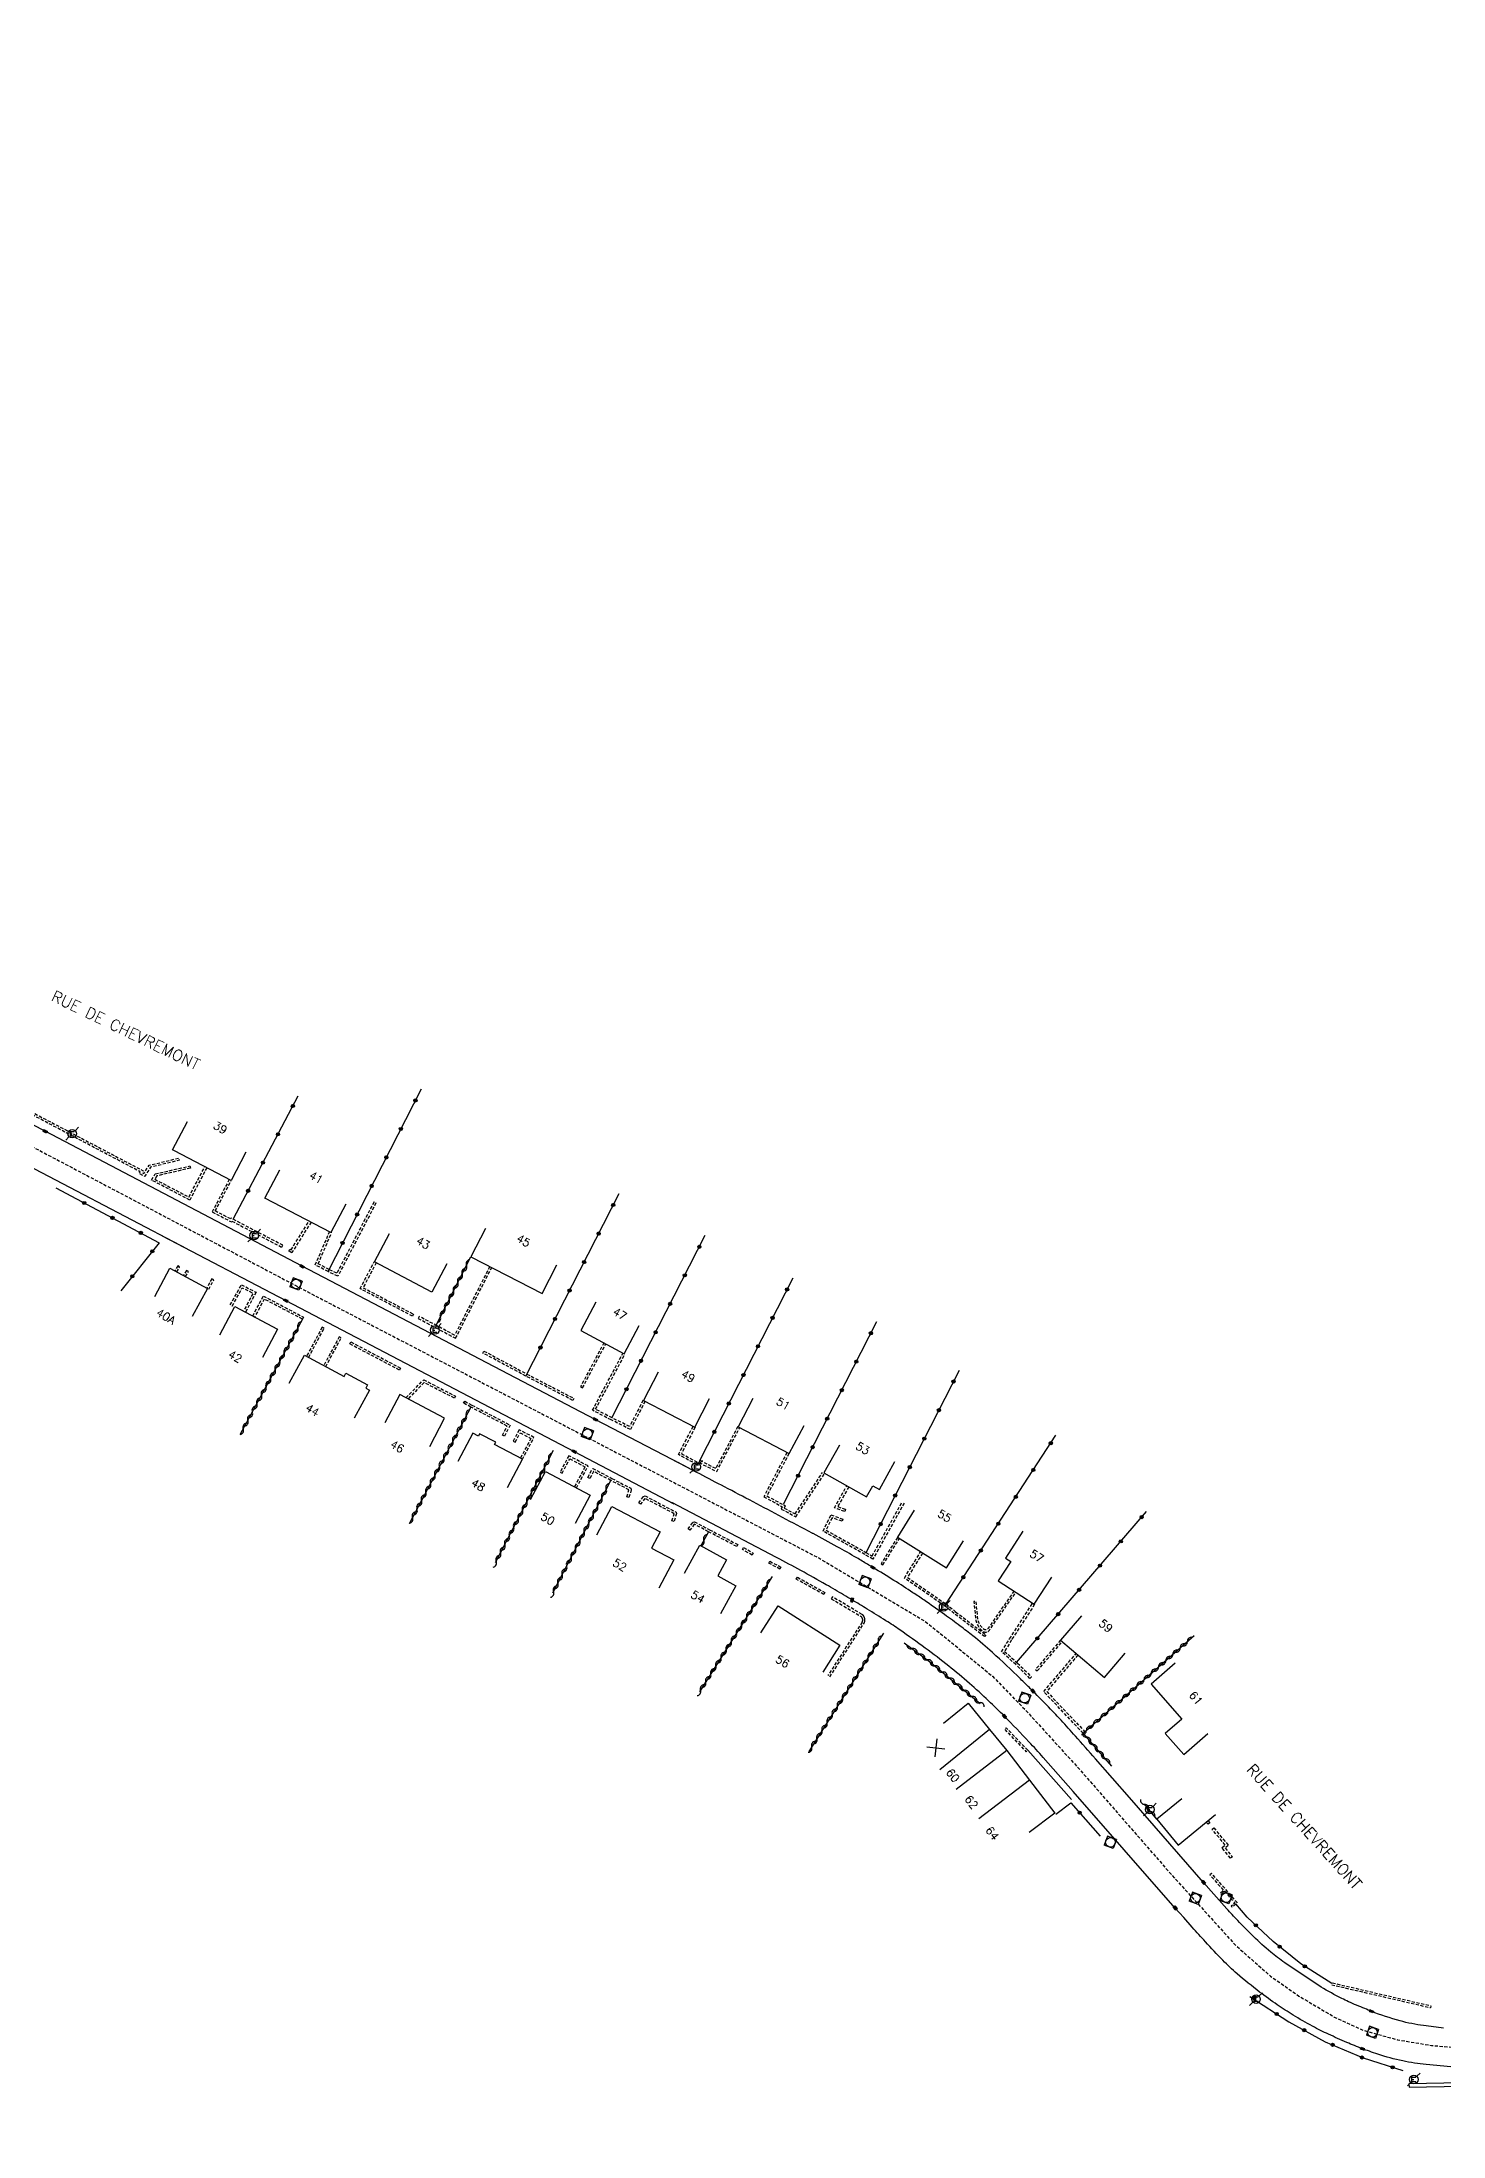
# Model space of a CAD drawing. Header units: millimetres. Extents: x 143000 to 144000, y 139000 to 140000.
# Drawn here: x 143559.8 to 143778.7, y 139391.1 to 139718.3 of the extents above; entities that cross this region are included whole.
import ezdxf
from ezdxf.enums import TextEntityAlignment as Align

# ---------------------------------------------------------------- set-up
doc = ezdxf.new("R2010")
doc.units = ezdxf.units.MM
doc.linetypes.add('DASHED', pattern=[0.75, 0.5, -0.25])
doc.layers.get('0').update_dxf_attribs({"linetype": 'CONTINUOUS'})
for name, color, linetype in [('W0001', 6, 'DASHED'), ('W0008', 7, 'CONTINUOUS'), ('W0100', 7, 'CONTINUOUS'), ('W0112', 1, 'DASHED'), ('W0120', 7, 'CONTINUOUS'), ('W0310', 3, 'CONTINUOUS'), ('W0322', 7, 'CONTINUOUS'), ('W0330', 7, 'CONTINUOUS'), ('W0400', 7, 'CONTINUOUS'), ('W0420', 7, 'CONTINUOUS'), ('W0471', 7, 'CONTINUOUS'), ('W0989', 7, 'CONTINUOUS'), ('W0991', 7, 'CONTINUOUS'), ('W1102', 7, 'CONTINUOUS')]:
    doc.layers.add(name, color=color, linetype=linetype)
doc.styles.get("Standard").update_dxf_attribs({"font": 'romans.shx', "width": 0.85})

# ---------------------------------------------------------------- blocks, each defined once
blk = doc.blocks.new('T400')
for p, q in [((-0.15, 0.3), (0.15, 0.3)), ((-0.15, -0.25), (-0.15, 0.3)), ((-0.15, 0.15), (0.15, 0.15)), ((-0.15, 0), (0.15, 0)), ((0.15, 0.3), (0.15, -0.25)), ((-0.15, -0.15), (0.15, -0.15)), ((-0.15, -0.25), (-0.15, -0.3)), ((-0.15, -0.3), (0.15, -0.3)), ((0.15, -0.3), (0.15, -0.25))]:
    blk.add_line(p, q)
blk = doc.blocks.new('T420')
for p, q in [((0.75, 0.75), (-0.75, 0.75)), ((-0.75, 0.75), (-0.75, -0.75)), ((0.75, 0.75), (0.75, -0.75)), ((0.75, -0.75), (-0.75, -0.75))]:
    blk.add_line(p, q)
blk.add_ellipse((0, 0), major_axis=(-0.53, 0.53), ratio=1, start_param=3.926991, end_param=10.210176)
blk = doc.blocks.new('T471')
for p, q in [((-0.333334, 0.333334), (-0.333334, -0.333334)), ((-0.333334, 0.333334), (0.333334, 0.333334)), ((-0.333334, 0), (0, 0)), ((0.500001, 0.500001), (1.000002, 1.000002)), ((-0.500001, -0.500001), (-1.000002, -1.000002)), ((-0.333334, -0.333334), (0.333334, -0.333334))]:
    blk.add_line(p, q)
blk.add_ellipse((0, 0), major_axis=(0.471405, 0.471405), ratio=1, start_param=5.4977871438, end_param=11.780972451)
blk = doc.blocks.new('t330o')
at = {"color": 0, "linetype": 'Continuous'}
for p, q in [((0.25, -0.25), (-0.25, 0.25)), ((-0.25, -0.25), (0.25, 0.25)), ((-0.25, 0.25), (-0.25, -0.25)), ((0.25, 0.25), (-0.25, 0.25)), ((0.25, -0.25), (0.25, 0.25)), ((-0.25, -0.25), (0.25, -0.25)), ((-0.25, -0.25), (-0.25, -0.25))]:
    blk.add_line(p, q, dxfattribs=at)
blk = doc.blocks.new('t322o')
at = {"color": 0, "linetype": 'Continuous'}
for radius in [0.25, 0.15]:
    blk.add_circle((0, 0), radius, dxfattribs=at)
blk = doc.blocks.new('t310o')
at = {"color": 0, "linetype": 'Continuous'}
for centre, start, end in [((-0.5, 0.38), 216.8699, 323.1304), ((0.5, -0.37), 36.8699, 143.1303)]:
    blk.add_arc(centre, 0.625, start, end, dxfattribs=at)
blk = doc.blocks.new('t991o')
at = {"color": 0, "linetype": 'Continuous'}
for p, q in [((-1, 1), (1, -1)), ((-1, -1), (1, 1))]:
    blk.add_line(p, q, dxfattribs=at)

msp = doc.modelspace()

# ---------------------------------------------------------------- linework, layer by layer
at = {"layer": 'W0001', "flags": 128}
msp.add_lwpolyline([(143374.15, 139695.83), (143384.98, 139689.28), (143416.75, 139668.21), (143438.05, 139654.18), (143441.4, 139651.42), (143444.89, 139648.22), (143451.36, 139640.89), (143472.22, 139618.5), (143496.8, 139592.63), (143504.65, 139584.35), (143510.9, 139577.96), (143516.86, 139572.22), (143521.37, 139568.44), (143525.66, 139565.02), (143532.49, 139559.86), (143540.27, 139555.21), (143547.47, 139551.07), (143558.59, 139545.47), (143602.58, 139522.29), (143681.17, 139481.38), (143697.75, 139471.5), (143702.98, 139467.28), (143708.29, 139462.92), (143713.67, 139457.4), (143721.88, 139448.39), (143736.21, 139431.97), (143746.24, 139420.92), (143751.76, 139416.05), (143756.2, 139412.93), (143761.72, 139409.66), (143766.38, 139407.55), (143771.61, 139406.1), (143776.92, 139405.23), (143786.52, 139404.36), (143800.62, 139403.12), (143813.93, 139401.3), (143825.33, 139395.74)], dxfattribs=at)
at = {"layer": 'W0008', "flags": 128}
msp.add_lwpolyline([(143802.51, 139956.29, 0.000002), (143824.96, 139979.62, 0.000766)], format="xyb", dxfattribs=at)
at = {"layer": 'W0008'}
for points in [[(143660.94, 139495.34), (143646.23, 139503.03), (143628.22, 139512.42), (143600.42, 139526.95), (143560.26, 139548.05), (143554.6, 139550.96), (143551.02, 139552.81, -0.005963), (143549.78, 139553.48, -0.001484), (143544.83, 139556.22, -0.00336), (143541.66, 139558.01, -0.003463), (143538.61, 139559.79, -0.009841), (143535.97, 139561.42, -0.007818), (143532.73, 139563.6, -0.006275), (143530.51, 139565.18, -0.005871), (143528.18, 139566.93, -0.007396), (143526.75, 139568.06, -0.001673), (143520.51, 139573.18, -0.008443), (143520.1, 139573.53, -0.002135), (143518.53, 139574.94)], [(143778.8, 139407.94, -0.00409), (143775.68, 139408.32, -0.03389), (143771.99, 139409.06, -0.026968), (143767.51, 139410.55, -0.006177), (143766.48, 139410.97, -0.002502), (143763.95, 139412.05, -0.016599), (143762.89, 139412.56, -0.011444), (143759.65, 139414.32), (143753.97, 139418.15, -0.026485), (143751.79, 139419.8, -0.019766), (143749.09, 139422.26, -0.007041), (143746.62, 139424.76, -0.010054), (143744.95, 139426.57), (143741.3, 139430.69), (143729.7, 139443.96), (143724.38, 139450.02, 0.001949), (143721.26, 139453.55, 0.002764), (143719.03, 139456.02, 0.007205), (143717.38, 139457.78, 0.004415), (143714.61, 139460.59, 0.002003), (143714.08, 139461.12, 0.000766), (143712.69, 139462.48, 0.009887), (143708.29, 139466.62, 0.0149), (143705.24, 139469.21, 0.007397), (143703.26, 139470.75, 0.006152), (143700.83, 139472.53, 0.00346), (143697.57, 139474.82, 0.006748), (143695.88, 139475.96, 0.004744), (143692.91, 139477.87, 0.004311), (143689.61, 139479.9, 0.001184), (143687.96, 139480.89, 0.002232), (143687.09, 139481.41, 0.005722), (143684.06, 139483.13, 0.004656), (143680.29, 139485.18, 0.000671), (143680.11, 139485.28, 0.000014), (143670.89, 139490.15, 0.000823), (143666.44, 139492.48, 0.000472), (143658.69, 139496.53)], [(143782.1, 139401.69), (143776.08, 139402.24, -0.029931), (143772.41, 139402.8, -0.027517), (143768.52, 139403.86, -0.004701), (143767.2, 139404.31, -0.005796), (143766.13, 139404.7, -0.009781), (143763.66, 139405.7, -0.008367), (143760.81, 139406.97, -0.015425), (143758.32, 139408.22, -0.012246), (143755.28, 139409.97, -0.014213), (143752.81, 139411.57, -0.012245), (143750.05, 139413.57, -0.015102), (143746.53, 139416.43, -0.022512), (143744.32, 139418.52, -0.004822), (143741.57, 139421.42, -0.006293), (143739.52, 139423.69), (143738.19, 139425.19), (143736.87, 139426.69), (143720.93, 139444.89), (143716.25, 139450.2, 0.008202), (143714, 139452.66, 0.004947), (143710.17, 139456.65, 0.010166), (143707.69, 139459.07, 0.008716), (143704.7, 139461.79, 0.011188), (143701.46, 139464.49, 0.010188), (143697.79, 139467.31, 0.006298), (143693.85, 139470.13, 0.011607), (143691.66, 139471.58, 0.002936), (143688.73, 139473.4, 0.00365), (143686.36, 139474.83, 0.001362), (143683.72, 139476.39, 0.002558), (143682.31, 139477.21, 0.004615), (143678.38, 139479.41, 0.00482), (143674.58, 139481.45), (143658.2, 139490.03)]]:
    msp.add_lwpolyline(points, format="xyb", dxfattribs=at)
msp.add_lwpolyline([(143582.5, 139529.65), (143553.28, 139544.94)], dxfattribs=at)
at = {"layer": 'W0008', "flags": 128}
for points in [[(143578.54, 139531.69), (143597.89, 139521.6), (143642.96, 139498.01), (143658.53, 139489.85)], [(143713.83, 139451.34), (143720.63, 139443.66)]]:
    msp.add_lwpolyline(points, dxfattribs=at)
at = {"layer": 'W0100'}
for points in [[(143591.65, 139544.79), (143589.33, 139540.37), (143580.49, 139545), (143580.18, 139545.16), (143582.51, 139549.59)], [(143607.24, 139536.66), (143604.93, 139532.23), (143594.61, 139537.62), (143596.92, 139542.05)], [(143623.04, 139527.34), (143620.72, 139522.92), (143611.75, 139527.63), (143614.07, 139532.06)], [(143620.36, 139498.78), (143622.68, 139503.2), (143615.7, 139506.91), (143613.35, 139502.5)], [(143632.52, 139492.37), (143634.84, 139496.8), (143630.5, 139499.09), (143630.69, 139499.46), (143628.17, 139500.79), (143627.97, 139500.42), (143627.12, 139500.89), (143624.78, 139496.45)]]:
    msp.add_lwpolyline(points, dxfattribs=at)
at = {"layer": 'W0100', "flags": 128}
for points in [[(143629.08, 139532.86), (143626.8, 139528.41), (143637.93, 139522.72), (143640.21, 139527.18)], [(143577.39, 139522.26), (143579.76, 139526.66), (143585.62, 139523.5), (143583.25, 139519.1)], [(143587.55, 139516.26), (143589.9, 139520.67), (143596.58, 139517.12), (143594.23, 139512.71)], [(143646.32, 139521.33), (143643.97, 139516.92), (143650.77, 139513.3), (143653.12, 139517.72)], [(143598.41, 139508.68), (143600.79, 139513.07), (143606.99, 139509.73), (143607.28, 139510.26), (143610.66, 139508.42), (143610.38, 139507.9), (143610.93, 139507.61), (143608.55, 139503.21)], [(143656.06, 139510.43), (143653.76, 139505.99), (143661.79, 139501.84), (143664.08, 139506.28)], [(143670.87, 139506.3), (143668.54, 139501.88), (143676.54, 139497.68), (143678.86, 139502.1)], [(143684.38, 139499.03), (143681.95, 139494.66), (143688.64, 139490.94), (143689.62, 139492.67), (143690.64, 139492.1), (143693.07, 139496.47)], [(143636.09, 139490.5), (143638.44, 139494.91), (143645.43, 139491.19), (143643.09, 139486.78)], [(143646.49, 139485.01), (143648.81, 139489.43), (143656.38, 139485.46), (143655.04, 139482.91), (143658.49, 139481.09), (143656.17, 139476.67)], [(143696.08, 139488.85), (143693.44, 139484.61), (143701.11, 139479.83), (143703.76, 139484.07)], [(143660.16, 139479), (143662.58, 139483.37), (143666.73, 139481.07), (143665.37, 139478.61), (143668.2, 139477.04), (143665.78, 139472.67)], [(143713.07, 139485.56), (143710.35, 139481.37), (143711.16, 139480.84), (143709.21, 139477.83), (143714.84, 139474.18), (143717.56, 139478.37)], [(143672.12, 139469.7), (143674.81, 139473.91), (143684.47, 139467.75), (143681.78, 139463.53)], [(143722.19, 139472.34), (143718.94, 139468.54), (143725.8, 139462.69), (143729.05, 139466.49)], [(143736.86, 139464.95), (143733.1, 139461.65), (143737.87, 139456.22), (143735.31, 139453.98), (143738.22, 139450.66), (143741.98, 139453.96)], [(143700.63, 139455.58), (143704.52, 139458.72), (143707.86, 139454.57), (143710.54, 139451.3), (143714.09, 139446.69), (143718.04, 139441.52), (143714.06, 139438.49)], [(143737.88, 139443.76), (143734.01, 139440.59), (143737.34, 139436.53), (143743.13, 139441.29)]]:
    msp.add_lwpolyline(points, dxfattribs=at)
at = {"layer": 'W0112', "flags": 128}
for points in [[(143557.87, 139563.83), (143551.96, 139554.34), (143575.57, 139541.88), (143575.42, 139541.6), (143575.69, 139541.46), (143576.52, 139542.73), (143581.13, 139543.86), (143581.22, 139543.52), (143576.74, 139542.42), (143575.81, 139541), (143574.95, 139541.45), (143575.1, 139541.73), (143551.47, 139554.21), (143557.57, 139564.02)], [(143589.49, 139520.75), (143591.08, 139523.61), (143592.76, 139522.74), (143591.27, 139519.94)], [(143761.41, 139414.99), (143776.81, 139411.42), (143776.73, 139411.08), (143761.34, 139414.65)]]:
    msp.add_lwpolyline(points, dxfattribs=at)
at = {"layer": 'W0112'}
for points in [[(143585.53, 139542.36), (143582.88, 139537.3), (143576.9, 139540.43), (143577.48, 139541.38), (143582.89, 139542.63), (143582.97, 139542.29), (143577.7, 139541.07), (143577.39, 139540.56), (143582.73, 139537.77), (143585.22, 139542.52)], [(143589.04, 139540.52), (143586.37, 139535.45), (143589.39, 139533.9), (143589.46, 139534.01), (143597.26, 139529.92), (143597.42, 139530.23), (143589.35, 139534.46), (143589.27, 139534.35), (143586.85, 139535.6), (143589.34, 139540.36)], [(143611.97, 139536.85), (143606, 139525.39), (143604.51, 139526.13), (143602.48, 139527.18), (143604.72, 139532.36)], [(143611.66, 139537.02), (143605.85, 139525.86), (143604.67, 139526.44), (143602.93, 139527.34), (143605.04, 139532.22)], [(143601.82, 139533.86), (143598.83, 139529.08), (143598.35, 139529.33), (143598.51, 139529.64), (143598.7, 139529.54), (143601.52, 139534.05)], [(143580.85, 139526.07), (143581.29, 139526.87), (143580.98, 139527.04), (143580.54, 139526.24)], [(143582.21, 139525.34), (143582.65, 139526.15), (143582.34, 139526.31), (143581.9, 139525.5)], [(143612, 139527.5), (143609.96, 139523.61), (143617.84, 139519.47), (143617.68, 139519.16), (143609.49, 139523.47), (143611.7, 139527.66)], [(143629.74, 139526.91), (143624.26, 139516.18), (143621.5, 139517.66), (143618.71, 139519.13), (143618.55, 139518.82), (143621.33, 139517.35), (143624.41, 139515.7), (143630.05, 139526.75)], [(143585.84, 139523.38), (143586.63, 139524.84), (143586.32, 139525.01), (143585.53, 139523.55)], [(143589.18, 139520.92), (143590.94, 139524.07), (143593.23, 139522.89), (143591.58, 139519.78)], [(143592.7, 139519.18), (143594.37, 139522.31), (143600.64, 139519.01), (143600.48, 139518.7), (143594.51, 139521.83), (143593.01, 139519.02)], [(143601.43, 139512.73), (143603.87, 139517.25), (143603.56, 139517.42), (143601.12, 139512.89)], [(143604.12, 139511.28), (143606.54, 139515.78), (143606.24, 139515.95), (143603.81, 139511.45)], [(143647.58, 139515), (143643.93, 139508.13), (143644.24, 139507.96), (143647.89, 139514.84)], [(143654.02, 139505.86), (143651.74, 139501.45), (143648.72, 139502.96), (143645.81, 139504.46), (143650.57, 139513.41)], [(143653.71, 139506.02), (143651.59, 139501.92), (143648.88, 139503.27), (143646.28, 139504.61), (143650.88, 139513.25)], [(143616.65, 139506.41), (143619.42, 139509.22), (143624.38, 139506.67), (143624.22, 139506.36), (143619.48, 139508.79), (143616.9, 139506.16)], [(143634.84, 139496.8), (143636.66, 139500.22), (143634.34, 139501.39), (143633.42, 139499.65), (143633.73, 139499.49), (143634.49, 139500.93), (143636.19, 139500.07), (143634.53, 139496.96)], [(143661.84, 139501.81), (143659.7, 139497.67), (143662.3, 139496.29), (143662.14, 139495.98), (143659.23, 139497.53), (143661.53, 139501.97)], [(143668.5, 139501.9), (143665.06, 139495.35), (143662.6, 139496.62), (143662.44, 139496.3), (143665.21, 139494.88), (143668.81, 139501.74)], [(143643.29, 139492.33), (143645.11, 139495.76), (143642.1, 139497.35), (143640.75, 139494.79), (143641.06, 139494.62), (143642.25, 139496.88), (143644.63, 139495.62), (143642.98, 139492.5)], [(143676.19, 139497.86), (143672.57, 139490.95), (143675.46, 139489.38), (143675.31, 139489.03), (143677.58, 139487.8), (143682.05, 139494.55)], [(143676.5, 139497.69), (143673.04, 139491.09), (143675.92, 139489.53), (143675.76, 139489.18), (143677.47, 139488.26), (143681.76, 139494.74)], [(143685.84, 139492.5), (143684.12, 139489.4), (143685.32, 139488.99), (143685.21, 139488.66), (143683.61, 139489.2), (143685.53, 139492.67)], [(143694.48, 139489.96), (143689.61, 139481.2), (143688.36, 139481.93), (143681.85, 139485.58), (143683.05, 139488.11), (143684.92, 139487.45), (143684.81, 139487.12), (143683.23, 139487.67), (143682.31, 139485.73), (143688.54, 139482.23), (143689.48, 139481.68), (143694.18, 139490.13)], [(143693.45, 139484.6), (143690.89, 139480.49), (143691.19, 139480.31), (143693.75, 139484.41)], [(143697.38, 139482.15), (143695.01, 139478.35), (143701.02, 139474.19), (143702.55, 139472.97), (143707.28, 139469.37), (143707.07, 139469.09), (143702.33, 139472.7), (143700.81, 139473.91), (143694.54, 139478.25), (143697.08, 139482.34)], [(143714.89, 139474.14), (143711.28, 139468.57), (143710.19, 139466.79), (143712.2, 139464.97), (143714.41, 139462.8), (143714.16, 139462.55), (143711.96, 139464.72), (143709.74, 139466.73), (143710.98, 139468.76), (143714.6, 139474.33)], [(143718.94, 139468.54), (143715.04, 139463.98), (143715.31, 139463.75), (143719.21, 139468.32)], [(143721.65, 139466.23), (143716.78, 139460.52), (143722.69, 139454.29), (143722.47, 139454.01), (143716.31, 139460.5), (143721.38, 139466.46)], [(143741.97, 139440.34), (143742.26, 139439.99), (143741.99, 139439.77), (143741.7, 139440.12)]]:
    msp.add_lwpolyline(points, dxfattribs=at)
for points in [[(143615.79, 139511.05), (143615.63, 139510.74), (143607.89, 139514.82), (143608.06, 139515.13)], [(143642.88, 139506.32), (143642.72, 139506.01), (143635.38, 139509.81), (143628.68, 139513.4), (143628.84, 139513.71), (143635.55, 139510.12)], [(143632.05, 139500.4), (143631.73, 139500.55), (143632.46, 139502), (143626.79, 139504.95), (143625.66, 139505.56), (143625.83, 139505.87), (143626.96, 139505.26), (143632.93, 139502.15)], [(143651.49, 139490.83), (143651.15, 139490.93), (143651.5, 139492.01), (143651.5, 139492.03), (143648.68, 139493.49), (143645.97, 139494.91), (143645.4, 139493.8), (143645.09, 139493.97), (143645.83, 139495.38), (143648.84, 139493.8), (143651.78, 139492.28), (143651.87, 139492.02)], [(143658.2, 139487.2), (143658.58, 139488.29), (143653.99, 139490.7), (143653.32, 139489.78), (143653.03, 139489.98), (143653.77, 139491), (143654.01, 139491.09), (143658.89, 139488.52), (143658.95, 139488.31), (143658.54, 139487.09)], [(143668.51, 139483.48), (143668.35, 139483.17), (143663.92, 139485.49), (143661.71, 139486.66), (143661.7, 139486.66), (143661.02, 139485.71), (143660.74, 139485.91), (143661.49, 139486.96), (143661.74, 139487.04), (143664.09, 139485.8)], [(143670.75, 139481.83), (143669.25, 139482.71), (143669.42, 139483.01), (143670.93, 139482.13)], [(143675.25, 139479.96), (143675.09, 139479.65), (143673.34, 139480.57), (143673.5, 139480.88)], [(143682.12, 139476), (143681.95, 139475.69), (143677.65, 139478.08), (143677.82, 139478.39)], [(143742.62, 139439), (143742.89, 139439.22), (143745.15, 139436.48), (143744.65, 139436.07), (143745.79, 139434.68), (143745.52, 139434.46), (143744.16, 139436.12), (143744.66, 139436.53)]]:
    msp.add_lwpolyline(points, close=True, dxfattribs=at)
msp.add_lwpolyline([(143682.9, 139462.82), (143688.24, 139471.18, 0.104811), (143688.36, 139471.51, 0.091922), (143688.35, 139471.92, 0.096743), (143688.19, 139472.3, 0.108268), (143687.92, 139472.56), (143683.3, 139475.32), (143683.12, 139475.02), (143687.74, 139472.26, -0.108268), (143687.9, 139472.11, -0.096743), (143688.01, 139471.85, -0.091922), (143688.02, 139471.57, -0.10498), (143687.94, 139471.37), (143682.6, 139463.01)], format="xyb", dxfattribs=at)
at = {"layer": 'W0112', "flags": 128}
msp.add_lwpolyline([(143711.68, 139476.24), (143707.58, 139470.34, -0.444922), (143706.94, 139470.26, -0.192714), (143705.99, 139472.08), (143705.74, 139474.6), (143705.4, 139474.57), (143705.64, 139472.05, 0.192714), (143706.71, 139469.99, 0.444922), (143707.86, 139470.14), (143711.97, 139476.04)], format="xyb", dxfattribs=at)
for points in [[(143713.83, 139451.34), (143710.45, 139454.85), (143710.2, 139454.61), (143713.58, 139451.1)], [(143742.54, 139432.1), (143742.28, 139431.87), (143744.42, 139429.44), (143743.88, 139428.97), (143744.03, 139428.79), (143744.55, 139429.33), (143746.17, 139427.45), (143745.61, 139426.99), (143745.75, 139426.83), (143746.56, 139427.54)]]:
    msp.add_lwpolyline(points, close=True, dxfattribs=at)
at = {"layer": 'W0120'}
msp.add_lwpolyline([(143781.58, 139399.36), (143773.39, 139399.23), (143773.4, 139398.72), (143781.58, 139398.84, -0.016104)], format="xyb", dxfattribs=at)
at = {"layer": 'W0310'}
for points in [[(143621.35, 139517.74), (143626.8, 139528.41)], [(143600.48, 139518.7), (143590.76, 139500.7)], [(143626.78, 139504.96), (143617.13, 139486.7)], [(143639.68, 139498.17), (143630.6, 139480.6)], [(143648.64, 139493.46), (143639.57, 139475.89)], [(143663.92, 139485.49), (143662.71, 139483.3)], [(143673.9, 139478.48), (143662.52, 139460.48)], [(143691.27, 139469.63), (143679.6, 139451.16)], [(143694.51, 139468.11), (143698.45, 139465.23), (143706.37, 139458.66)], [(143726.97, 139448.88), (143722.47, 139454.01), (143739.84, 139469.25)], [(143734.01, 139440.59), (143732.08, 139442.9)]]:
    msp.add_lwpolyline(points, dxfattribs=at)
at = {"layer": 'W0322'}
for points in [[(143589.64, 139534.32), (143599.83, 139553.57)], [(143604.48, 139526.15), (143619.06, 139554.68)], [(143561.95, 139539.19), (143578.1, 139530.64), (143572.08, 139523.14)], [(143635.39, 139509.81), (143649.97, 139538.34)], [(143648.84, 139503.28), (143663.42, 139531.82)], [(143662.56, 139496.63), (143677.14, 139525.16)], [(143675.66, 139489.79), (143690.24, 139518.32)], [(143688.55, 139482.22), (143703.13, 139510.75)], [(143701.03, 139474.18), (143718.23, 139500.58)], [(143712.06, 139465.03), (143732.36, 139488.63)], [(143718.22, 139441.36), (143720.57, 139443.13), (143725.11, 139437.92)], [(143761.34, 139414.89), (143756.49, 139417.99), (143752.16, 139421.46), (143748.09, 139425.27), (143746.32, 139427.32)], [(143748.52, 139412.85), (143754.6, 139408.93), (143760.31, 139405.81), (143766.21, 139403.28), (143772.44, 139401.29)]]:
    msp.add_lwpolyline(points, dxfattribs=at)
at = {"layer": 'W1102', "flags": 128}
for points in [[(143707.86, 139454.57), (143700.08, 139448.29)], [(143710.54, 139451.3), (143702.62, 139445.19)], [(143714.09, 139446.69), (143706.15, 139440.63)]]:
    msp.add_lwpolyline(points, dxfattribs=at)

# ---------------------------------------------------------------- block references
at = {"layer": 'W0310'}
for p, rotation in [((143624.76, 139524.42), 62.93985577634564), ((143625.44, 139525.75), 62.93985577634564), ((143626.13, 139527.09), 62.93985577634564), ((143623.4, 139521.74), 62.93985577634564), ((143624.08, 139523.08), 62.93985577634564), ((143622.03, 139519.07), 62.93985577634564), ((143622.71, 139520.41), 62.93985577634564), ((143598.34, 139514.74), 241.6353644160218), ((143599.06, 139516.06), 241.6353644160218), ((143599.77, 139517.38), 241.6353644160218), ((143596.92, 139512.1), 241.6353644160218), ((143597.63, 139513.42), 241.6353644160218), ((143594.78, 139508.14), 241.6353644160218), ((143595.49, 139509.46), 241.6353644160218), ((143596.21, 139510.78), 241.6353644160218), ((143593.36, 139505.51), 241.6353644160218), ((143594.07, 139506.83), 241.6353644160218), ((143591.22, 139501.55), 241.6353644160218), ((143591.93, 139502.87), 241.6353644160218), ((143592.64, 139504.19), 241.6353644160218), ((143625.38, 139502.3), 242.1548974673911), ((143626.08, 139503.63), 242.1548974673911), ((143623.27, 139498.33), 242.1548974673911), ((143623.97, 139499.65), 242.1548974673911), ((143624.68, 139500.98), 242.1548974673911), ((143621.87, 139495.67), 242.1548974673911), ((143622.57, 139497), 242.1548974673911), ((143638.3, 139495.51), 242.6896615378619), ((143638.99, 139496.84), 242.6896615378619), ((143619.77, 139491.69), 242.1548974673911), ((143620.47, 139493.02), 242.1548974673911), ((143621.17, 139494.35), 242.1548974673911), ((143636.93, 139492.84), 242.6896615378619), ((143637.61, 139494.18), 242.6896615378619), ((143647.95, 139492.13), 242.6896615378619), ((143618.37, 139489.04), 242.1548974673911), ((143619.07, 139490.37), 242.1548974673911), ((143634.86, 139488.84), 242.6896615378619), ((143635.55, 139490.18), 242.6896615378619), ((143636.24, 139491.51), 242.6896615378619), ((143646.58, 139489.46), 242.6896615378619), ((143647.27, 139490.79), 242.6896615378619), ((143617.67, 139487.71), 242.1548974673911), ((143633.48, 139486.18), 242.6896615378619), ((143634.17, 139487.51), 242.6896615378619), ((143644.51, 139485.46), 242.6896615378619), ((143645.2, 139486.79), 242.6896615378619), ((143645.89, 139488.13), 242.6896615378619), ((143631.42, 139482.18), 242.6896615378619), ((143632.11, 139483.51), 242.6896615378619), ((143632.8, 139484.85), 242.6896615378619), ((143643.14, 139482.8), 242.6896615378619), ((143643.83, 139484.13), 242.6896615378619), ((143663.2, 139484.18), 240.960621689753), ((143630.73, 139480.85), 242.6896615378619), ((143641.07, 139478.8), 242.6896615378619), ((143641.76, 139480.13), 242.6896615378619), ((143642.45, 139481.46), 242.6896615378619), ((143639.7, 139476.13), 242.6896615378619), ((143640.38, 139477.46), 242.6896615378619), ((143672.29, 139475.95), 237.7092204923644), ((143673.1, 139477.21), 237.7092204923644), ((143669.89, 139472.14), 237.7092204923644), ((143670.69, 139473.41), 237.7092204923644), ((143671.49, 139474.68), 237.7092204923644), ((143668.29, 139469.61), 237.7092204923644), ((143669.09, 139470.87), 237.7092204923644), ((143665.88, 139465.8), 237.7092204923644), ((143666.69, 139467.07), 237.7092204923644), ((143667.49, 139468.34), 237.7092204923644), ((143688.86, 139465.82), 237.7129795606758), ((143689.67, 139467.09), 237.7129795606758), ((143690.47, 139468.36), 237.7129795606758), ((143695.72, 139467.22), 323.93250937482), ((143696.93, 139466.34), 323.93250937482), ((143736.5, 139466.33), 41.27671725613808), ((143737.63, 139467.32), 41.27671725613808), ((143738.76, 139468.31), 41.27671725613808), ((143664.28, 139463.27), 237.7092204923644), ((143665.08, 139464.53), 237.7092204923644), ((143687.26, 139463.29), 237.7129795606758), ((143688.06, 139464.56), 237.7129795606758), ((143698.14, 139465.46), 323.93250937482), ((143699.31, 139464.52), 320.3103621194808), ((143700.47, 139463.56), 320.3103621194808), ((143701.62, 139462.6), 320.3103621194808), ((143731.99, 139462.37), 41.27671725613808), ((143733.12, 139463.36), 41.27671725613808), ((143734.25, 139464.35), 41.27671725613808), ((143735.38, 139465.34), 41.27671725613808), ((143662.68, 139460.73), 237.7092204923644), ((143663.48, 139462), 237.7092204923644), ((143684.86, 139459.48), 237.7129795606758), ((143685.66, 139460.75), 237.7129795606758), ((143686.46, 139462.02), 237.7129795606758), ((143702.78, 139461.64), 320.3103621194808), ((143703.93, 139460.69), 320.3103621194808), ((143705.08, 139459.73), 320.3103621194808), ((143728.61, 139459.4), 41.27671725613808), ((143729.74, 139460.39), 41.27671725613808), ((143730.87, 139461.38), 41.27671725613808), ((143682.45, 139455.68), 237.7129795606758), ((143683.26, 139456.95), 237.7129795606758), ((143684.06, 139458.22), 237.7129795606758), ((143706.24, 139458.77), 320.3103621194808), ((143725.23, 139456.43), 41.27671725613808), ((143726.36, 139457.42), 41.27671725613808), ((143727.49, 139458.41), 41.27671725613808), ((143680.85, 139453.14), 237.7129795606758), ((143681.65, 139454.41), 237.7129795606758), ((143722.98, 139454.45), 41.27671725613808), ((143723.01, 139453.39), 131.2520021916968), ((143724.1, 139455.44), 41.27671725613808), ((143680.05, 139451.88), 237.7129795606758), ((143724, 139452.26), 131.2520021916968), ((143724.99, 139451.13), 131.2520021916968), ((143725.98, 139450), 131.2520021916968), ((143732.09, 139442.89), 129.789568317465), ((143733.05, 139441.74), 129.789568317465)]:
    msp.add_blockref('t310o', p, dxfattribs=dict(at, rotation=rotation))
at = {"layer": 'W0322'}
for p, rotation in [((143598.99, 139551.99), 62.10538868201553), ((143618.13, 139552.87), 62.93313287973695), ((143615.85, 139548.41), 62.93313287973695), ((143596.65, 139547.57), 62.10538868201553), ((143594.31, 139543.15), 62.10538868201553), ((143613.58, 139543.96), 62.93313287973695), ((143591.98, 139538.74), 62.10538868201553), ((143611.3, 139539.51), 62.93313287973695), ((143566.37, 139536.85), 332.1001329552054), ((143609.03, 139535.06), 62.93313287973695), ((143649.04, 139536.53), 62.93313287971327), ((143570.79, 139534.51), 332.1001329552054), ((143575.21, 139532.17), 332.1001329552054), ((143646.77, 139532.07), 62.93313287971327), ((143577.02, 139529.29), 231.2692580664864), ((143606.75, 139530.6), 62.93313287973695), ((143662.49, 139530), 62.93313287973695), ((143573.89, 139525.39), 231.2692580664864), ((143644.49, 139527.62), 62.93313287971327), ((143660.22, 139525.55), 62.93313287973695), ((143642.22, 139523.17), 62.93313287971327), ((143676.21, 139523.34), 62.93313287973695), ((143639.94, 139518.72), 62.93313287971327), ((143657.94, 139521.09), 62.93313287973695), ((143673.94, 139518.89), 62.93313287973695), ((143655.67, 139516.64), 62.93313287973695), ((143689.31, 139516.5), 62.93313287973695), ((143637.67, 139514.26), 62.93313287971327), ((143653.39, 139512.19), 62.93313287973695), ((143671.66, 139514.44), 62.93313287973695), ((143687.03, 139512.05), 62.93313287973695), ((143669.39, 139509.98), 62.93313287973695), ((143702.21, 139508.94), 62.93313287971327), ((143651.12, 139507.74), 62.93313287973695), ((143667.11, 139505.53), 62.93313287973695), ((143684.76, 139507.6), 62.93313287973695), ((143682.48, 139503.14), 62.93313287973695), ((143699.93, 139504.48), 62.93313287971327), ((143664.84, 139501.08), 62.93313287973695), ((143697.65, 139500.03), 62.93313287971327), ((143717.41, 139499.31), 56.91209840301613), ((143680.21, 139498.69), 62.93313287973695), ((143695.38, 139495.58), 62.93313287971327), ((143677.93, 139494.24), 62.93313287973695), ((143714.68, 139495.12), 56.91209840301613), ((143693.1, 139491.13), 62.93313287971327), ((143711.95, 139490.93), 56.91209840301613), ((143690.83, 139486.67), 62.93313287971327), ((143709.22, 139486.74), 56.91209840301613), ((143731.62, 139487.77), 49.29240142562843), ((143706.49, 139482.55), 56.91209840301613), ((143728.36, 139483.98), 49.29240142562843), ((143725.1, 139480.19), 49.29240142562843), ((143703.76, 139478.37), 56.91209840301613), ((143721.84, 139476.4), 49.29240142562843), ((143718.58, 139472.61), 49.29240142562843), ((143715.32, 139468.82), 49.29240142562843), ((143721.92, 139441.58), 311.0671938365156), ((143749.46, 139423.99), 136.8698630291496), ((143753.18, 139420.65), 141.28816548607), ((143757.13, 139417.58), 147.3645053293942), ((143752.72, 139410.14), 327.1750897710093), ((143757.02, 139407.61), 331.3428331871254), ((143761.46, 139405.32), 336.7561876973049), ((143766.05, 139403.34), 336.7561876973049), ((143770.81, 139401.81), 342.3018801877802)]:
    msp.add_blockref('t322o', p, dxfattribs=dict(at, rotation=rotation))
at = {"layer": 'W0330', "rotation": 340.0004866434114}
msp.add_blockref('t330o', (143749.23, 139412.66), dxfattribs=at)
at = {"layer": 'W0400'}
for p, rotation in [((143560.26, 139548.05), 242.5441014963982), ((143600.42, 139526.95), 242.0861091802819), ((143597.89, 139521.6), 62.29519786459786), ((143646.23, 139503.03), 242.705678468394), ((143642.96, 139498.01), 62.65496754061169), ((143689.61, 139479.9), 239.1332257021679), ((143686.36, 139474.83), 345.0289723503387), ((143714.61, 139460.59), 225.4860650861477), ((143710.17, 139456.65), 43.32529775077122), ((143741.3, 139430.69), 221.1926397264974), ((143736.87, 139426.69), 41.3883337137966), ((143767.51, 139410.55), 247.1439053956591), ((143766.13, 139404.7), 70.52789395017398)]:
    msp.add_blockref('T400', p, dxfattribs=dict(at, rotation=rotation))
at = {"layer": 'W0420'}
for p, rotation in [((143599.48, 139524.19), 340.0004866433957), ((143645.01, 139500.79), 340.00048664339), ((143688.4, 139477.67), 340.00048664339), ((143713.33, 139459.48), 340.00048664339), ((143726.74, 139436.95), 340.00048664339), ((143740.01, 139428.21), 340.0004866433957), ((143744.8, 139428.3), 340.00048664339), ((143767.69, 139407.26), 340.00048664339)]:
    msp.add_blockref('T420', p, dxfattribs=dict(at, rotation=rotation))
at = {"layer": 'W0471'}
for p in [(143564.49, 139547.67), (143592.94, 139531.75), (143621.16, 139517), (143662.01, 139495.62), (143700.67, 139473.73), (143732.9, 139442.07), (143749.49, 139412.46), (143774.14, 139399.91)]:
    msp.add_blockref('T471', p, dxfattribs=at)
at = {"layer": 'W0991', "rotation": 308.9092856306048}
msp.add_blockref('t991o', (143699.45, 139451.71), dxfattribs=at)

# ---------------------------------------------------------------- texts
at = {"layer": 'W0989'}
for rotation, p in [(334.26, (143572.87, 139563.82)), (312.12, (143757.03, 139439.41))]:
    msp.add_text('RUE DE CHEVREMONT', height=1.75, rotation=rotation, dxfattribs=at).set_placement(p, align=Align.MIDDLE)
at = {"layer": 'W0991'}
for s, rotation, p in [('39', 329.67, (143587.64, 139548.6)), ('41', 329.67, (143602.62, 139540.82)), ('43', 329.67, (143619.34, 139530.61)), ('45', 329.67, (143635.02, 139530.96)), ('40A', 329.67, (143579.16, 139519.12)), ('47', 329.67, (143650.07, 139519.52)), ('42', 329.67, (143589.96, 139512.85)), ('49', 329.67, (143660.76, 139509.77)), ('51', 329.67, (143675.62, 139505.48)), ('44', 329.67, (143602.04, 139504.49)), ('46', 329.67, (143615.28, 139498.8)), ('53', 329.67, (143688.05, 139498.51)), ('48', 329.67, (143627.94, 139492.77)), ('50', 329.67, (143638.81, 139487.49)), ('55', 329.67, (143700.83, 139487.95)), ('52', 329.67, (143650.07, 139480.29)), ('57', 328.5, (143715.23, 139481.68)), ('54', 329.67, (143662.27, 139475.3)), ('59', 320.4, (143726.03, 139470.77)), ('56', 329.67, (143675.51, 139465.2)), ('61', 309.33, (143740.1, 139459.48)), ('60', 307.8, (143702.12, 139447.41)), ('62', 307.8, (143705.03, 139443.23)), ('64', 307.8, (143708.28, 139438.36))]:
    msp.add_text(s, height=1.25, rotation=rotation, dxfattribs=at).set_placement(p, align=Align.MIDDLE)

doc.saveas('drawing.dxf')
